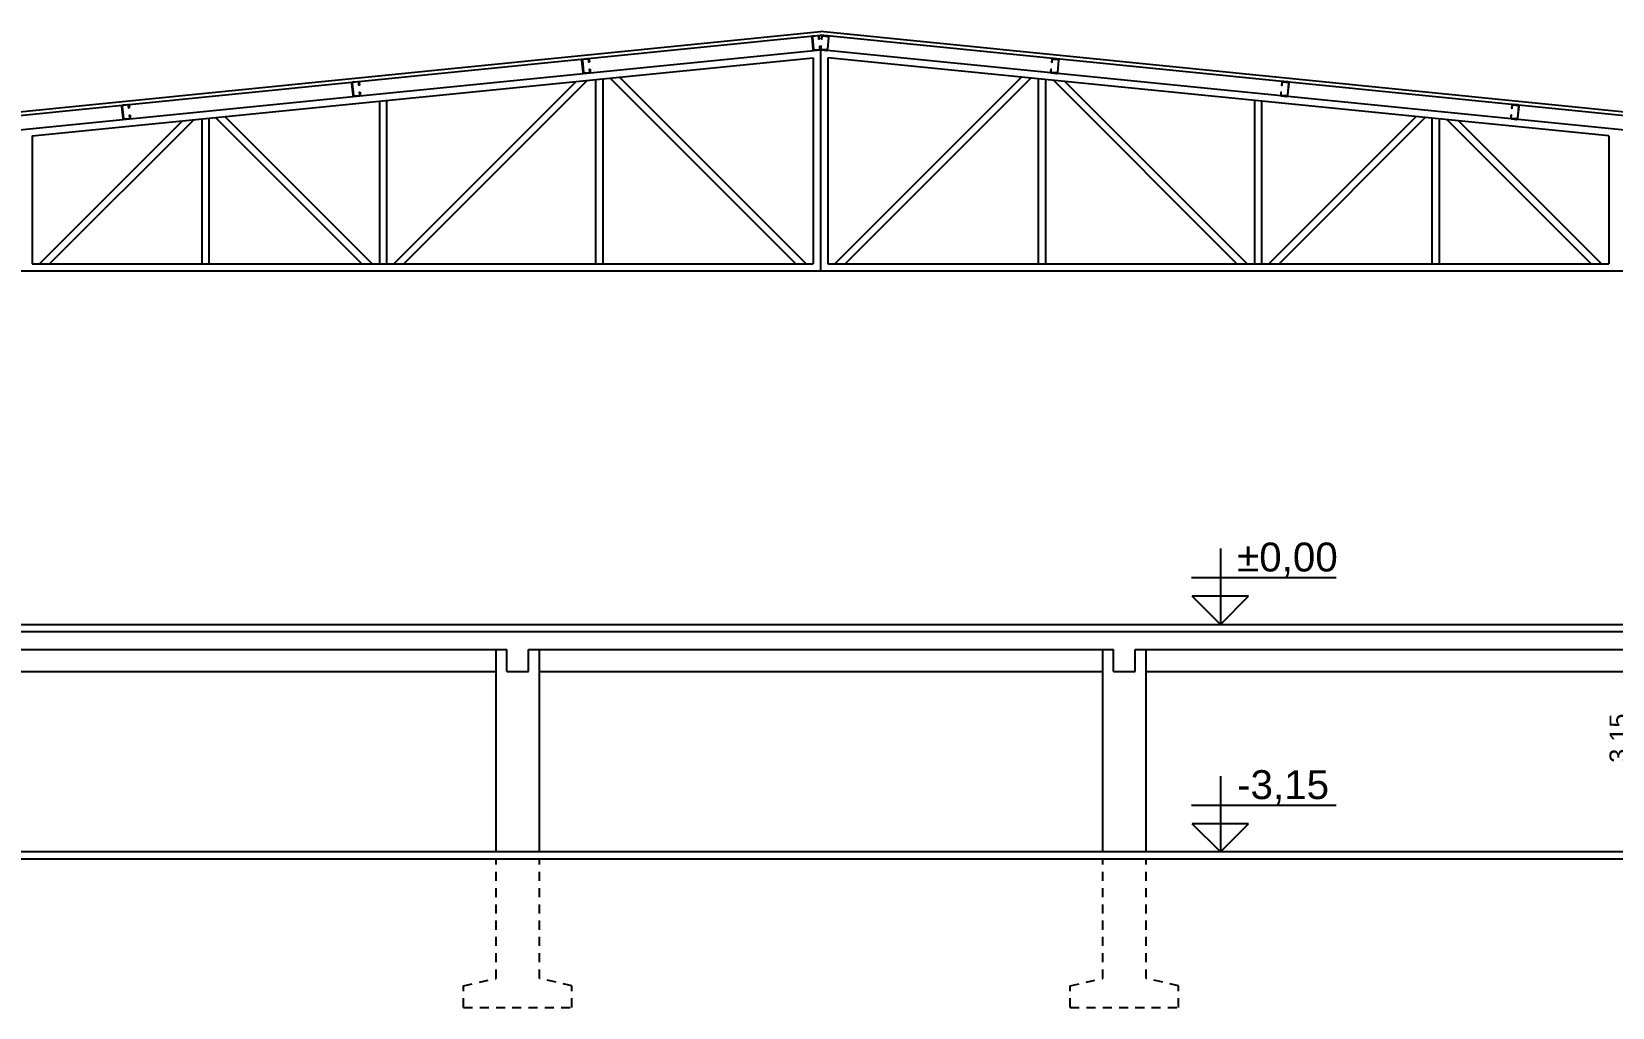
# Model space of a CAD drawing. Extents: x 306 to 2240, y 18 to 779.
# Drawn here: x 616.94 to 638.82, y 62.5 to 76 of the extents above; entities that cross this region are included whole.
import ezdxf

# ---------------------------------------------------------------- set-up
doc = ezdxf.new("R2010")
doc.units = 0
doc.header["$MEASUREMENT"] = 0
doc.header["$PDMODE"] = 3
doc.linetypes.add('HIDDEN2', pattern=[0.1875, 0.125, -0.0625])
for name, color, linetype in [('Alzado 01', 1, 'Continuous'), ('Alzado 02', 2, 'Continuous'), ('Alzado 03', 3, 'Continuous'), ('Alzado 06', 6, 'Continuous'), ('COTAS', 2, 'Continuous'), ('EQUIPAMIENTO', 1, 'Continuous')]:
    doc.layers.add(name, color=color, linetype=linetype)
doc.styles.get("Standard").update_dxf_attribs({"font": 'arial.ttf'})
doc.dimstyles.new('Cota 125', dxfattribs={"dimtxt": 0.25, "dimasz": 0.25, "dimexe": 1.25, "dimexo": 0.625, "dimgap": 0.05, "dimtad": 1, "dimzin": 1, "dimtxsty": 'Standard', "dimblk": 'OPEN90', "dimcen": 0, "dimse1": 1, "dimse2": 1, "dimclrd": 1, "dimclrt": 2, "dimadec": 0, "dimazin": 0, "dimtfac": 1, "dimtix": 1, "dimtmove": 0, "dimatfit": 3, "dimldrblk": 'OPEN90', "dimfxl": 1, "dimarcsym": 0})

# ---------------------------------------------------------------- blocks, each defined once
blk = doc.blocks.new('_Open90')
at = {"color": 0, "linetype": 'ByBlock', "lineweight": -2}
for p, q in [((0, 0), (-1, 0)), ((-0.5, 0.5), (0, 0)), ((0, 0), (-0.5, -0.5))]:
    blk.add_line(p, q, dxfattribs=at)
blk = doc.blocks.new('*D355')
at = {"layer": 'COTAS', "color": 1, "lineweight": -2, "transparency": 16777216}
blk.add_line((639.126, 64.897), (639.126, 67.547), dxfattribs=at)
at = {"layer": 'Defpoints', "color": 0, "transparency": 16777216}
for p in [(639.126, 67.797), (639.639, 67.797), (639.653, 64.647)]:
    blk.add_point(p, dxfattribs=at)
at = {"layer": 'COTAS', "color": 1, "lineweight": -2, "transparency": 16777216, "xscale": 0.25, "yscale": 0.25, "zscale": 0.25}
for p, rotation in [((639.126, 67.797), 90), ((639.126, 64.647), 270)]:
    blk.add_blockref('_Open90', p, dxfattribs=dict(at, rotation=rotation))
at = {"layer": 'COTAS', "color": 2, "transparency": 16777216, "insert": (638.926, 66.222), "char_height": 0.25, "attachment_point": 5, "rotation": 90}
blk.add_mtext('3,15', dxfattribs=at)
blk = doc.blocks.new('Cota Alzado')
for p, q in [((0, 2.1), (0, 0)), ((-0.8, 1.3), (3.2, 1.3)), ((0, 0), (-0.778, 0.778)), ((0.778, 0.778), (-0.778, 0.778)), ((0, 0), (0.778, 0.778))]:
    blk.add_line(p, q)
blk.add_attdef('±0,00', (0.461, 1.464), '', height=0.8)

msp = doc.modelspace()

# ---------------------------------------------------------------- linework, layer by layer
at = {"layer": 'Alzado 01'}
for p, q in [((627.856, 75.749), (627.856, 72.686)), ((616.944, 74.557), (627.756, 75.638)), ((627.756, 75.638), (627.756, 72.786)), ((638.768, 74.557), (627.956, 75.638)), ((627.956, 75.638), (627.956, 72.786)), ((621.95, 72.786), (624.474, 75.31)), ((622.091, 72.786), (624.631, 75.326)), ((624.743, 75.337), (624.743, 72.776)), ((624.843, 75.347), (624.843, 72.776)), ((627.515, 72.786), (624.943, 75.357)), ((627.656, 72.786), (625.072, 75.37)), ((628.056, 72.786), (630.64, 75.37)), ((628.197, 72.786), (630.768, 75.357)), ((630.869, 75.347), (630.869, 72.776)), ((630.969, 75.337), (630.969, 72.776)), ((633.62, 72.786), (631.081, 75.326)), ((633.762, 72.786), (631.238, 75.31)), ((621.75, 75.038), (621.75, 72.786)), ((621.85, 75.048), (621.85, 72.786)), ((633.862, 75.048), (633.862, 72.786)), ((633.962, 75.038), (633.962, 72.786)), ((617.044, 72.786), (619.023, 74.765)), ((617.186, 72.786), (619.181, 74.781)), ((619.292, 74.792), (619.292, 72.786)), ((619.392, 74.802), (619.392, 72.786)), ((621.509, 72.786), (619.484, 74.811)), ((621.65, 72.786), (619.612, 74.824)), ((634.062, 72.786), (636.1, 74.824)), ((634.203, 72.786), (636.228, 74.811)), ((636.32, 74.802), (636.32, 72.786)), ((636.42, 74.792), (636.42, 72.786)), ((638.526, 72.786), (636.531, 74.781)), ((638.668, 72.786), (636.688, 74.765)), ((616.944, 74.557), (616.944, 72.786)), ((638.768, 74.557), (638.768, 72.786)), ((616.944, 72.786), (627.756, 72.786)), ((627.956, 72.786), (638.768, 72.786))]:
    msp.add_line(p, q, dxfattribs=at)
at = {"layer": 'Alzado 01', "linetype": 'HIDDEN2'}
for p, q in [((623.365, 62.897), (623.365, 64.547)), ((623.965, 62.897), (623.965, 64.547)), ((631.764, 62.897), (631.764, 64.547)), ((632.364, 62.897), (632.364, 64.547)), ((622.915, 62.797), (623.365, 62.897)), ((624.415, 62.797), (623.965, 62.897)), ((631.314, 62.797), (631.764, 62.897)), ((632.814, 62.797), (632.364, 62.897)), ((622.915, 62.497), (622.915, 62.797)), ((624.415, 62.497), (624.415, 62.797)), ((631.314, 62.497), (631.314, 62.797)), ((632.814, 62.497), (632.814, 62.797)), ((622.915, 62.497), (624.415, 62.497)), ((631.314, 62.497), (632.814, 62.497))]:
    msp.add_line(p, q, dxfattribs=at)
at = {"layer": 'Alzado 02'}
for p, q in [((605.549, 73.518), (627.856, 75.749)), ((650.152, 73.519), (627.856, 75.749)), ((650.152, 72.686), (605.899, 72.686)), ((623.365, 64.647), (623.365, 67.447)), ((623.965, 64.647), (623.965, 67.447)), ((631.764, 64.647), (631.764, 67.447)), ((632.364, 64.647), (632.364, 67.447)), ((614.864, 67.147), (623.365, 67.147)), ((623.965, 67.147), (631.764, 67.147)), ((632.364, 67.147), (640.744, 67.147))]:
    msp.add_line(p, q, dxfattribs=at)
for points in [[(627.851, 75.798), (627.854, 75.769, -0.414214), (627.836, 75.747), (627.776, 75.741, -0.414214), (627.754, 75.759), (627.739, 75.918, -0.414214), (627.756, 75.94), (627.816, 75.946, -0.414214), (627.838, 75.928), (627.841, 75.898), (627.835, 75.897), (627.832, 75.927, 0.414214), (627.817, 75.94), (627.757, 75.934, 0.414214), (627.744, 75.918), (627.76, 75.759, 0.414214), (627.776, 75.747), (627.835, 75.753, 0.414214), (627.848, 75.768), (627.845, 75.798)], [(627.861, 75.798), (627.858, 75.769, 0.414214), (627.876, 75.747), (627.936, 75.741, 0.414214), (627.957, 75.759), (627.973, 75.918, 0.414214), (627.955, 75.94), (627.896, 75.946, 0.414214), (627.874, 75.928), (627.871, 75.898), (627.877, 75.897), (627.88, 75.927, -0.414214), (627.895, 75.94), (627.955, 75.934, -0.414214), (627.967, 75.918), (627.951, 75.759, -0.414214), (627.936, 75.747), (627.876, 75.753, -0.414214), (627.864, 75.768), (627.867, 75.798)], [(624.667, 75.48), (624.67, 75.45, -0.414214), (624.652, 75.428), (624.592, 75.422, -0.414214), (624.57, 75.44), (624.554, 75.599, -0.414214), (624.572, 75.621), (624.632, 75.627, -0.414214), (624.654, 75.609), (624.657, 75.58), (624.651, 75.579), (624.648, 75.609, 0.414214), (624.633, 75.621), (624.573, 75.615, 0.414214), (624.56, 75.6), (624.576, 75.441, 0.414214), (624.592, 75.428), (624.651, 75.434, 0.414214), (624.664, 75.45), (624.661, 75.479)], [(631.045, 75.48), (631.042, 75.45, 0.414214), (631.06, 75.428), (631.12, 75.422, 0.414214), (631.142, 75.44), (631.157, 75.599, 0.414214), (631.14, 75.621), (631.08, 75.627, 0.414214), (631.058, 75.609), (631.055, 75.58), (631.061, 75.579), (631.064, 75.609, -0.414214), (631.079, 75.621), (631.139, 75.615, -0.414214), (631.151, 75.6), (631.136, 75.441, -0.414214), (631.12, 75.428), (631.061, 75.434, -0.414214), (631.048, 75.45), (631.051, 75.479)], [(621.483, 75.162), (621.486, 75.132, -0.414214), (621.468, 75.11), (621.408, 75.104, -0.414214), (621.386, 75.122), (621.37, 75.281, -0.414214), (621.388, 75.303), (621.448, 75.309, -0.414214), (621.47, 75.291), (621.473, 75.261), (621.467, 75.261), (621.464, 75.29, 0.414214), (621.448, 75.303), (621.389, 75.297, 0.414214), (621.376, 75.282), (621.392, 75.122, 0.414214), (621.407, 75.11), (621.467, 75.116, 0.414214), (621.48, 75.131), (621.477, 75.161)], [(634.229, 75.162), (634.226, 75.132, 0.414214), (634.244, 75.11), (634.304, 75.104, 0.414214), (634.326, 75.122), (634.342, 75.281, 0.414214), (634.324, 75.303), (634.264, 75.309, 0.414214), (634.242, 75.291), (634.239, 75.261), (634.245, 75.261), (634.248, 75.29, -0.414214), (634.263, 75.303), (634.323, 75.297, -0.414214), (634.336, 75.282), (634.32, 75.122, -0.414214), (634.304, 75.11), (634.245, 75.116, -0.414214), (634.232, 75.131), (634.235, 75.161)], [(618.299, 74.843), (618.302, 74.813, -0.414214), (618.284, 74.791), (618.224, 74.786, -0.414214), (618.202, 74.803), (618.186, 74.963, -0.414214), (618.204, 74.985), (618.264, 74.99, -0.414214), (618.286, 74.973), (618.289, 74.943), (618.283, 74.942), (618.28, 74.972, 0.414214), (618.264, 74.985), (618.205, 74.979, 0.414214), (618.192, 74.963), (618.208, 74.804, 0.414214), (618.223, 74.791), (618.283, 74.797, 0.414214), (618.296, 74.813), (618.293, 74.843)], [(637.413, 74.843), (637.41, 74.813, 0.414214), (637.428, 74.791), (637.488, 74.786, 0.414214), (637.51, 74.803), (637.526, 74.963, 0.414214), (637.508, 74.985), (637.448, 74.99, 0.414214), (637.426, 74.973), (637.423, 74.943), (637.429, 74.942), (637.432, 74.972, -0.414214), (637.447, 74.985), (637.507, 74.979, -0.414214), (637.52, 74.963), (637.504, 74.804, -0.414214), (637.488, 74.791), (637.429, 74.797, -0.414214), (637.416, 74.813), (637.419, 74.843)]]:
    msp.add_lwpolyline(points, format="xyb", close=True, dxfattribs=at)
at = {"layer": 'Alzado 03'}
for p, q in [((591.113, 72.326), (627.856, 76)), ((591.118, 72.276), (627.856, 75.95)), ((649.646, 73.821), (627.856, 76)), ((649.641, 73.771), (627.856, 75.95)), ((605.899, 67.797), (654.302, 67.797))]:
    msp.add_line(p, q, dxfattribs=at)
at = {"layer": 'Alzado 06'}
for p, q in [((580.818, 67.697), (654.302, 67.697)), ((614.714, 67.447), (623.515, 67.447)), ((623.515, 67.147), (623.515, 67.447)), ((623.815, 67.447), (631.914, 67.447)), ((623.815, 67.147), (623.815, 67.447)), ((631.914, 67.147), (631.914, 67.447)), ((632.214, 67.447), (640.894, 67.447)), ((632.214, 67.147), (632.214, 67.447)), ((623.515, 67.147), (623.815, 67.147)), ((631.914, 67.147), (632.214, 67.147)), ((650.202, 64.647), (580.818, 64.647)), ((650.202, 64.547), (580.818, 64.547))]:
    msp.add_line(p, q, dxfattribs=at)

# ---------------------------------------------------------------- block references
at = {"layer": 'EQUIPAMIENTO', "color": 1, "xscale": 0.5, "yscale": 0.5, "zscale": 0.5}
for p, values in [((633.392, 67.797, 0), {'±0,00': '±0,00'}), ((633.392, 64.647, 0.001), {'±0,00': '-3,15'})]:
    msp.add_blockref('Cota Alzado', p, dxfattribs=at).add_auto_attribs(values)

# ---------------------------------------------------------------- dimensions: what is measured, and where the dimension line sits
at = {"layer": 'COTAS'}
dim = msp.add_linear_dim(base=(639.126, 67.797, 0.001), p1=(639.653, 64.647, 0.001), p2=(639.639, 67.797, 0.001), angle=90, dimstyle='Cota 125', dxfattribs=at)
dim.commit()
dim.dimension.update_dxf_attribs({"geometry": '*D355', "text_midpoint": (638.926, 66.222, 0.001)})

doc.saveas('drawing.dxf')
